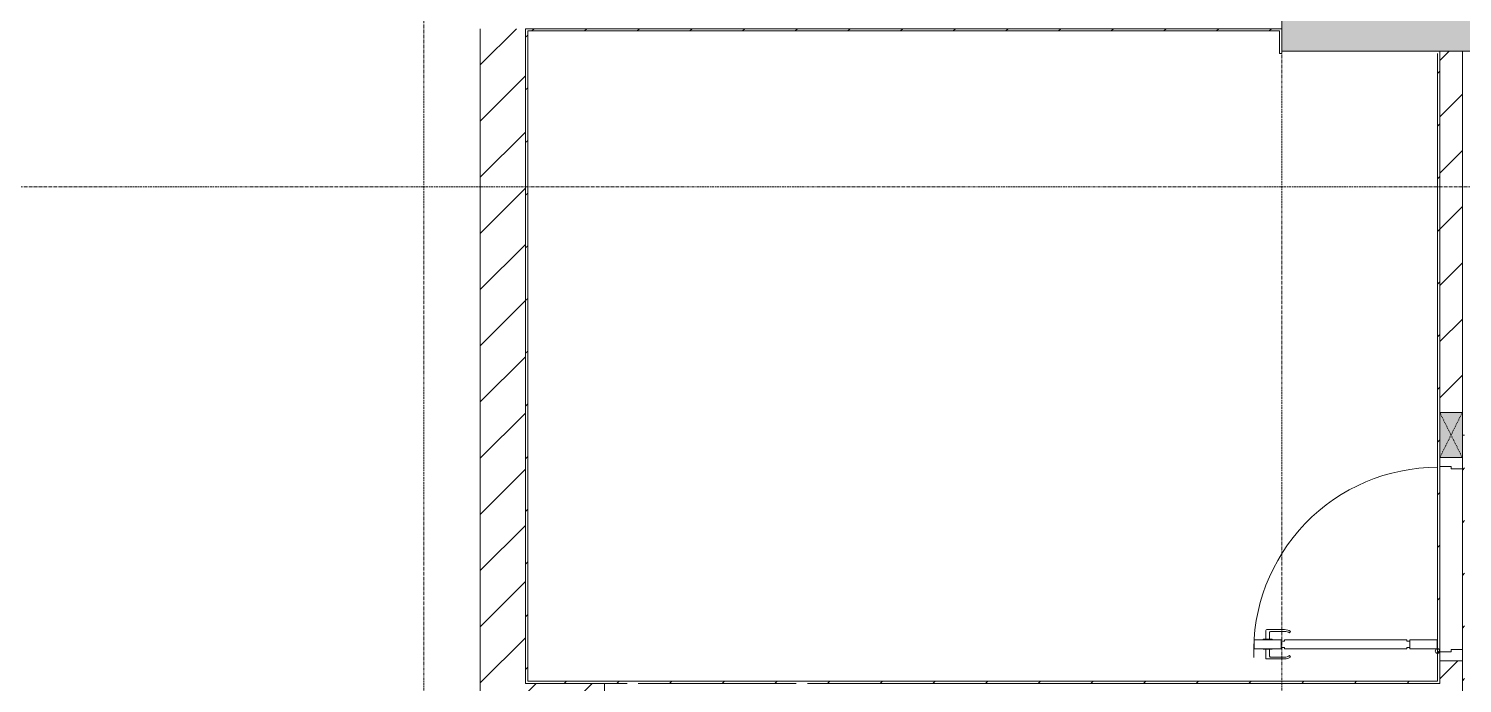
# Model space of a CAD drawing. Header units: millimetres. Extents: x 5359 to 218750, y -16347 to 109893.
# Drawn here: x 116502 to 122853, y 42337 to 45237 of the extents above; entities that cross this region are included whole.
import ezdxf

# ---------------------------------------------------------------- set-up
doc = ezdxf.new("R2010")
doc.units = ezdxf.units.MM
doc.linetypes.add('Dash', pattern=[6, 3, -3])
doc.linetypes.add('Grid Line', pattern=[22.225, 12.7, -3.175, 3.175, -3.175])
for name, color, linetype, lineweight in [('0-1', 7, 'Continuous', 5), ('A-DETL-GENF-1', 9, 'Continuous', 9), ('A-DOOR-1', 9, 'Continuous', 9), ('A-FLOR', 192, 'Continuous', 9), ('A-WALL-1', 53, 'Continuous', 18), ('A-WALL-3', 113, 'Continuous', 18), ('A-WALL-PATT-1', 10, 'Continuous', 9), ('A-WALL-PATT-2', 9, 'Continuous', 9), ('A-WALL-PATT-3', 111, 'Continuous', 9), ('I-WALL-1', 53, 'Continuous', 18), ('S-COLS-2', 53, 'Continuous', 18), ('S-COLS-3', 9, 'Continuous', 9), ('S-COLS-HDLN-1', 9, 'Dash', 9), ('S-GRID-1', 1, 'Grid Line', 9)]:
    doc.layers.add(name, color=color, linetype=linetype, lineweight=lineweight)
pattern_1 = [(45, (0, 0), (-124.4508, 124.4508), [])]
pattern_2 = [(45, (0, 0), (-116.67262, 116.67262), [])]

# ---------------------------------------------------------------- blocks, each defined once
blk = doc.blocks.new('M_Concrete-Rectangular-Column2 - 400x1300-812637-TKCS_MB ĐỊNH VỊ CỔNG-HÀNG RÀO')
at = {"layer": 'S-COLS-3'}
blk.add_hatch(color=256, dxfattribs=at).paths.add_polyline_path([(-650, 200), (-650, -200), (650, -200), (650, 200), (162, 200)])
at = {"layer": 'S-COLS-2'}
for p, q in [((-650, 200), (650, 200)), ((-650, -200), (-650, 200)), ((650, 200), (650, -200)), ((650, -200), (-650, -200))]:
    blk.add_line(p, q, dxfattribs=at)
blk = doc.blocks.new('NCV_TKTC_KET CAU_rvt-1-TKCS_MB ĐỊNH VỊ CỔNG-HÀNG RÀO')
at = {"layer": 'S-COLS-3'}
blk.add_blockref('M_Concrete-Rectangular-Column2 - 400x1300-812637-TKCS_MB ĐỊNH VỊ CỔNG-HÀNG RÀO', (122702.6, 45336.9), dxfattribs=at)
blk = doc.blocks.new('DOOR_CW_01 CANH MO-PANEL KINH - DIW_01-900x2200-CỬA GỖ VÂN LAMINATE-553393-TKCS_MB ĐỊNH VỊ CỔNG-HÀNG RÀO')
at = {"layer": 'A-DETL-GENF-1'}
for p, q in [((-399, 831.8), (-397, 831.8)), ((-399, 792.2), (-399, 831.8)), ((-397, 872), (-357, 872)), ((-397, 752), (-397, 872)), ((-397, 792.2), (-397, 831.8)), ((-357, 872), (-357, 752)), ((-357, 792.2), (-357, 831.8)), ((-355, 831.8), (-357, 831.8)), ((-355, 792.2), (-355, 831.8)), ((-442, 737), (-442, 816.5)), ((-399, 820.5), (-438, 820.5)), ((-434, 799.5), (-434, 737)), ((-399, 803.5), (-430, 803.5)), ((-397, 792.2), (-399, 792.2)), ((-357, 792.2), (-355, 792.2)), ((-355, 820.5), (-316, 820.5)), ((-355, 803.5), (-324, 803.5)), ((-320, 799.5), (-320, 737)), ((-312, 737), (-312, 816.5)), ((-433.9, 711.2), (-427.3, 715.8)), ((-357, 752), (-397, 752)), ((-397, 738), (-391, 738)), ((-397, 738), (-397, 196)), ((-363, 752), (-391, 752)), ((-391, 752), (-391, 738)), ((-363, 738), (-363, 752)), ((-357, 738), (-363, 738)), ((-357, 196), (-357, 738)), ((-320.1, 711.2), (-326.7, 715.8)), ((-397, 196), (-391, 196)), ((-391, 196), (-391, 182)), ((-357, 196), (-363, 196)), ((-363, 182), (-363, 196)), ((-357, 182), (-397, 182)), ((-397, 182), (-397, 62)), ((-391, 182), (-363, 182)), ((-357, 62), (-357, 182)), ((-397, 62), (-357, 62))]:
    blk.add_line(p, q, dxfattribs=at)
blk.add_circle((-407, 60), 10, dxfattribs=at)
for centre, radius, start, end in [((-407, 60), 814, 360, 92), ((-438, 816.5), 4, 90, 180), ((-430, 799.5), 4, 90, 180), ((-324, 799.5), 4, 360, 90), ((-316, 816.5), 4, 0, 90), ((-397, 737), 45, 180, 215), ((-397, 737), 37, 180, 215), ((-357, 737), 37, 325, 0), ((-357, 737), 45, 325, 0)]:
    blk.add_arc(centre, radius, start, end, dxfattribs=at)
at = {"layer": 'A-DOOR-1'}
for p, q in [((-410, 50), (-450, 50)), ((-450, 50), (-450, -50)), ((-410, 0), (-410, 50)), ((-400, 0), (-410, 0)), ((-407, 50), (-382, 50)), ((-400, -50), (-400, 0)), ((410, 0), (400, 0)), ((400, 0), (400, -50)), ((450, 50), (410, 50)), ((410, 50), (410, 0)), ((450, -50), (450, 50)), ((-450, -50), (-400, -50)), ((400, -50), (450, -50))]:
    blk.add_line(p, q, dxfattribs=at)
blk = doc.blocks.new('G1_SOF - BO TRU - 100x200-V39-TKCS_MB ĐỊNH VỊ CỔNG-HÀNG RÀO')
at = {"layer": 'S-COLS-3'}
blk.add_hatch(color=256, dxfattribs=at).paths.add_polyline_path([(-50, -100), (50, -100), (50, 100), (-50, 100)])
at = {"layer": 'S-COLS-2'}
for p, q in [((-50, -100), (-50, 100)), ((50, 100), (50, -100)), ((50, -100), (-50, -100))]:
    blk.add_line(p, q, dxfattribs=at)
at = {"layer": 'S-COLS-HDLN-1'}
for p, q in [((50, -100), (-50, 100)), ((-50, -100), (50, 100))]:
    blk.add_line(p, q, dxfattribs=at)
blk = doc.blocks.new('NCV_TKTC_TANG 1_rvt-1-TKCS_MB ĐỊNH VỊ CỔNG-HÀNG RÀO')
at = {"layer": 'A-WALL-PATT-1'}
h = blk.add_hatch(dxfattribs=at)
h.set_pattern_fill('FP_2', color=256, style=0, pattern_type=2)
h.set_pattern_definition(pattern_1)
h.paths.add_polyline_path([(122852.6, 40436.9), (122852.6, 41337.3), (122752.6, 41337.3), (122752.6, 40436.9), (122842.6, 40436.9)])
h.paths.add_polyline_path([(122770.8, 42137.3), (122852.6, 42137.3), (122852.6, 42436.9), (122752.6, 42436.9), (122752.6, 42137.3)])
h.paths.add_polyline_path([(122770.8, 43536.9), (122852.6, 43536.9), (122852.6, 45136.9), (122752.6, 45136.9), (122752.6, 43536.9)])
at = {"layer": 'A-WALL-PATT-2'}
h = blk.add_hatch(dxfattribs=at)
h.set_pattern_fill('FP_3', color=256, style=0, pattern_type=2)
h.set_pattern_definition(pattern_2)
h.paths.add_polyline_path([(118712.6, 42346.9), (118712.6, 45236.9), (118702.6, 45236.9), (118702.6, 42346.9)])
h = blk.add_hatch(dxfattribs=at)
h.set_pattern_fill('FP_3', color=256, style=0, pattern_type=2)
h.set_pattern_definition(pattern_2)
h.paths.add_polyline_path([(118712.6, 45226.9), (122052.6, 45226.9), (122052.6, 45236.9), (118712.6, 45236.9)])
h = blk.add_hatch(dxfattribs=at)
h.set_pattern_fill('FP_3', color=256, style=0, pattern_type=2)
h.set_pattern_definition(pattern_2)
h.paths.add_polyline_path([(122752.6, 42346.9), (122752.6, 45126.9), (122742.6, 45126.9), (122742.6, 42346.9)])
h = blk.add_hatch(dxfattribs=at)
h.set_pattern_fill('FP_3', color=256, style=0, pattern_type=2)
h.set_pattern_definition(pattern_2)
h.paths.add_polyline_path([(122862.6, 40236.9), (122862.6, 43436.9), (122852.6, 43436.9), (122852.6, 40236.9)])
h = blk.add_hatch(dxfattribs=at)
h.set_pattern_fill('FP_3', color=256, style=0, pattern_type=2)
h.set_pattern_definition(pattern_2)
h.paths.add_polyline_path([(118702.6, 42336.9), (122752.6, 42336.9), (122752.6, 42346.9), (118702.6, 42346.9)])
at = {"layer": 'A-WALL-1'}
for p, q in [((122752.6, 45136.9), (122752.6, 43536.9)), ((122852.6, 43536.9), (122852.6, 45136.9)), ((122752.6, 42436.9), (122752.6, 42336.9)), ((122852.6, 42137.3), (122852.6, 42436.9))]:
    blk.add_line(p, q, dxfattribs=at)
at = {"layer": 'I-WALL-1'}
for p, q in [((118712.6, 45236.9), (118702.6, 45236.9)), ((118702.6, 45236.9), (118702.6, 42346.9)), ((122052.6, 45236.9), (118712.6, 45236.9)), ((118712.6, 42346.9), (118712.6, 45226.9)), ((118712.6, 45226.9), (122042.6, 45226.9)), ((122042.6, 45226.9), (122042.6, 45126.9)), ((122042.6, 45126.9), (122052.6, 45126.9)), ((122742.6, 45126.9), (122742.6, 42346.9)), ((122752.6, 43536.9), (122752.6, 45126.9)), ((122862.6, 43436.9), (122852.6, 43436.9)), ((122752.6, 42476.9), (122752.6, 43296.9)), ((122852.6, 43286.9), (122852.6, 42486.9)), ((122752.6, 42346.9), (122752.6, 42436.9)), ((122852.6, 42436.9), (122852.6, 42137.3)), ((118702.6, 42346.9), (118702.6, 42336.9)), ((118702.6, 42336.9), (119152.6, 42336.9)), ((122742.6, 42346.9), (118712.6, 42346.9)), ((119202.6, 42336.9), (119902.6, 42336.9)), ((119952.6, 42336.9), (122752.6, 42336.9)), ((122752.6, 42336.9), (122752.6, 42346.9))]:
    blk.add_line(p, q, dxfattribs=at)
at = {"layer": 'A-DOOR-1', "rotation": 90.00000000000087}
blk.add_blockref('DOOR_CW_01 CANH MO-PANEL KINH - DIW_01-900x2200-CỬA GỖ VÂN LAMINATE-553393-TKCS_MB ĐỊNH VỊ CỔNG-HÀNG RÀO', (122802.6, 42886.9), dxfattribs=at)
at = {"layer": 'S-COLS-3', "rotation": 180}
blk.add_blockref('G1_SOF - BO TRU - 100x200-V39-TKCS_MB ĐỊNH VỊ CỔNG-HÀNG RÀO', (122802.6, 43436.9), dxfattribs=at)

msp = doc.modelspace()

# ---------------------------------------------------------------- hatches: boundary and pattern name
at = {"layer": 'A-WALL-PATT-3'}
h = msp.add_hatch(dxfattribs=at)
h.set_pattern_fill('FP_1', color=256, style=0, pattern_type=2)
h.set_pattern_definition(pattern_1)
h.paths.add_polyline_path([(118534.3, 42336.9), (118702.6, 42336.9), (118702.6, 45236.9), (118502.6, 45236.9), (118502.6, 42336.9)])
h = msp.add_hatch(dxfattribs=at)
h.set_pattern_fill('FP_1', color=256, style=0, pattern_type=2)
h.set_pattern_definition(pattern_1)
h.paths.add_polyline_path([(118534.3, 42136.9), (119052.5, 42136.9), (119052.5, 42336.9), (118502.5, 42336.9), (118502.5, 42136.9)])

# ---------------------------------------------------------------- linework, layer by layer
at = {"layer": 'A-FLOR'}
msp.add_line((118502.5, 42336.9), (118502.5, 45236.9), dxfattribs=at)
at = {"layer": 'A-WALL-3'}
for p, q in [((118502.6, 45236.9), (118502.6, 42336.9)), ((118702.6, 42336.9), (118702.6, 45236.9)), ((118502.5, 42336.9), (118502.5, 41286.9)), ((119052.5, 42336.9), (118702.6, 42336.9)), ((119052.5, 40435.3), (119052.5, 42336.9))]:
    msp.add_line(p, q, dxfattribs=at)
at = {"layer": 'S-GRID-1'}
for p, q in [((118252.6, 13102.5), (118252.6, 80482.7)), ((122052.6, 13102.5), (122052.6, 80482.7)), ((135474.6, 44536.9), (24837.1, 44536.9))]:
    msp.add_line(p, q, dxfattribs=at)

# ---------------------------------------------------------------- block references
at = {"layer": '0-1'}
for name in ['NCV_TKTC_KET CAU_rvt-1-TKCS_MB ĐỊNH VỊ CỔNG-HÀNG RÀO', 'NCV_TKTC_TANG 1_rvt-1-TKCS_MB ĐỊNH VỊ CỔNG-HÀNG RÀO']:
    msp.add_blockref(name, (0, 0), dxfattribs=at)

doc.saveas('drawing.dxf')
